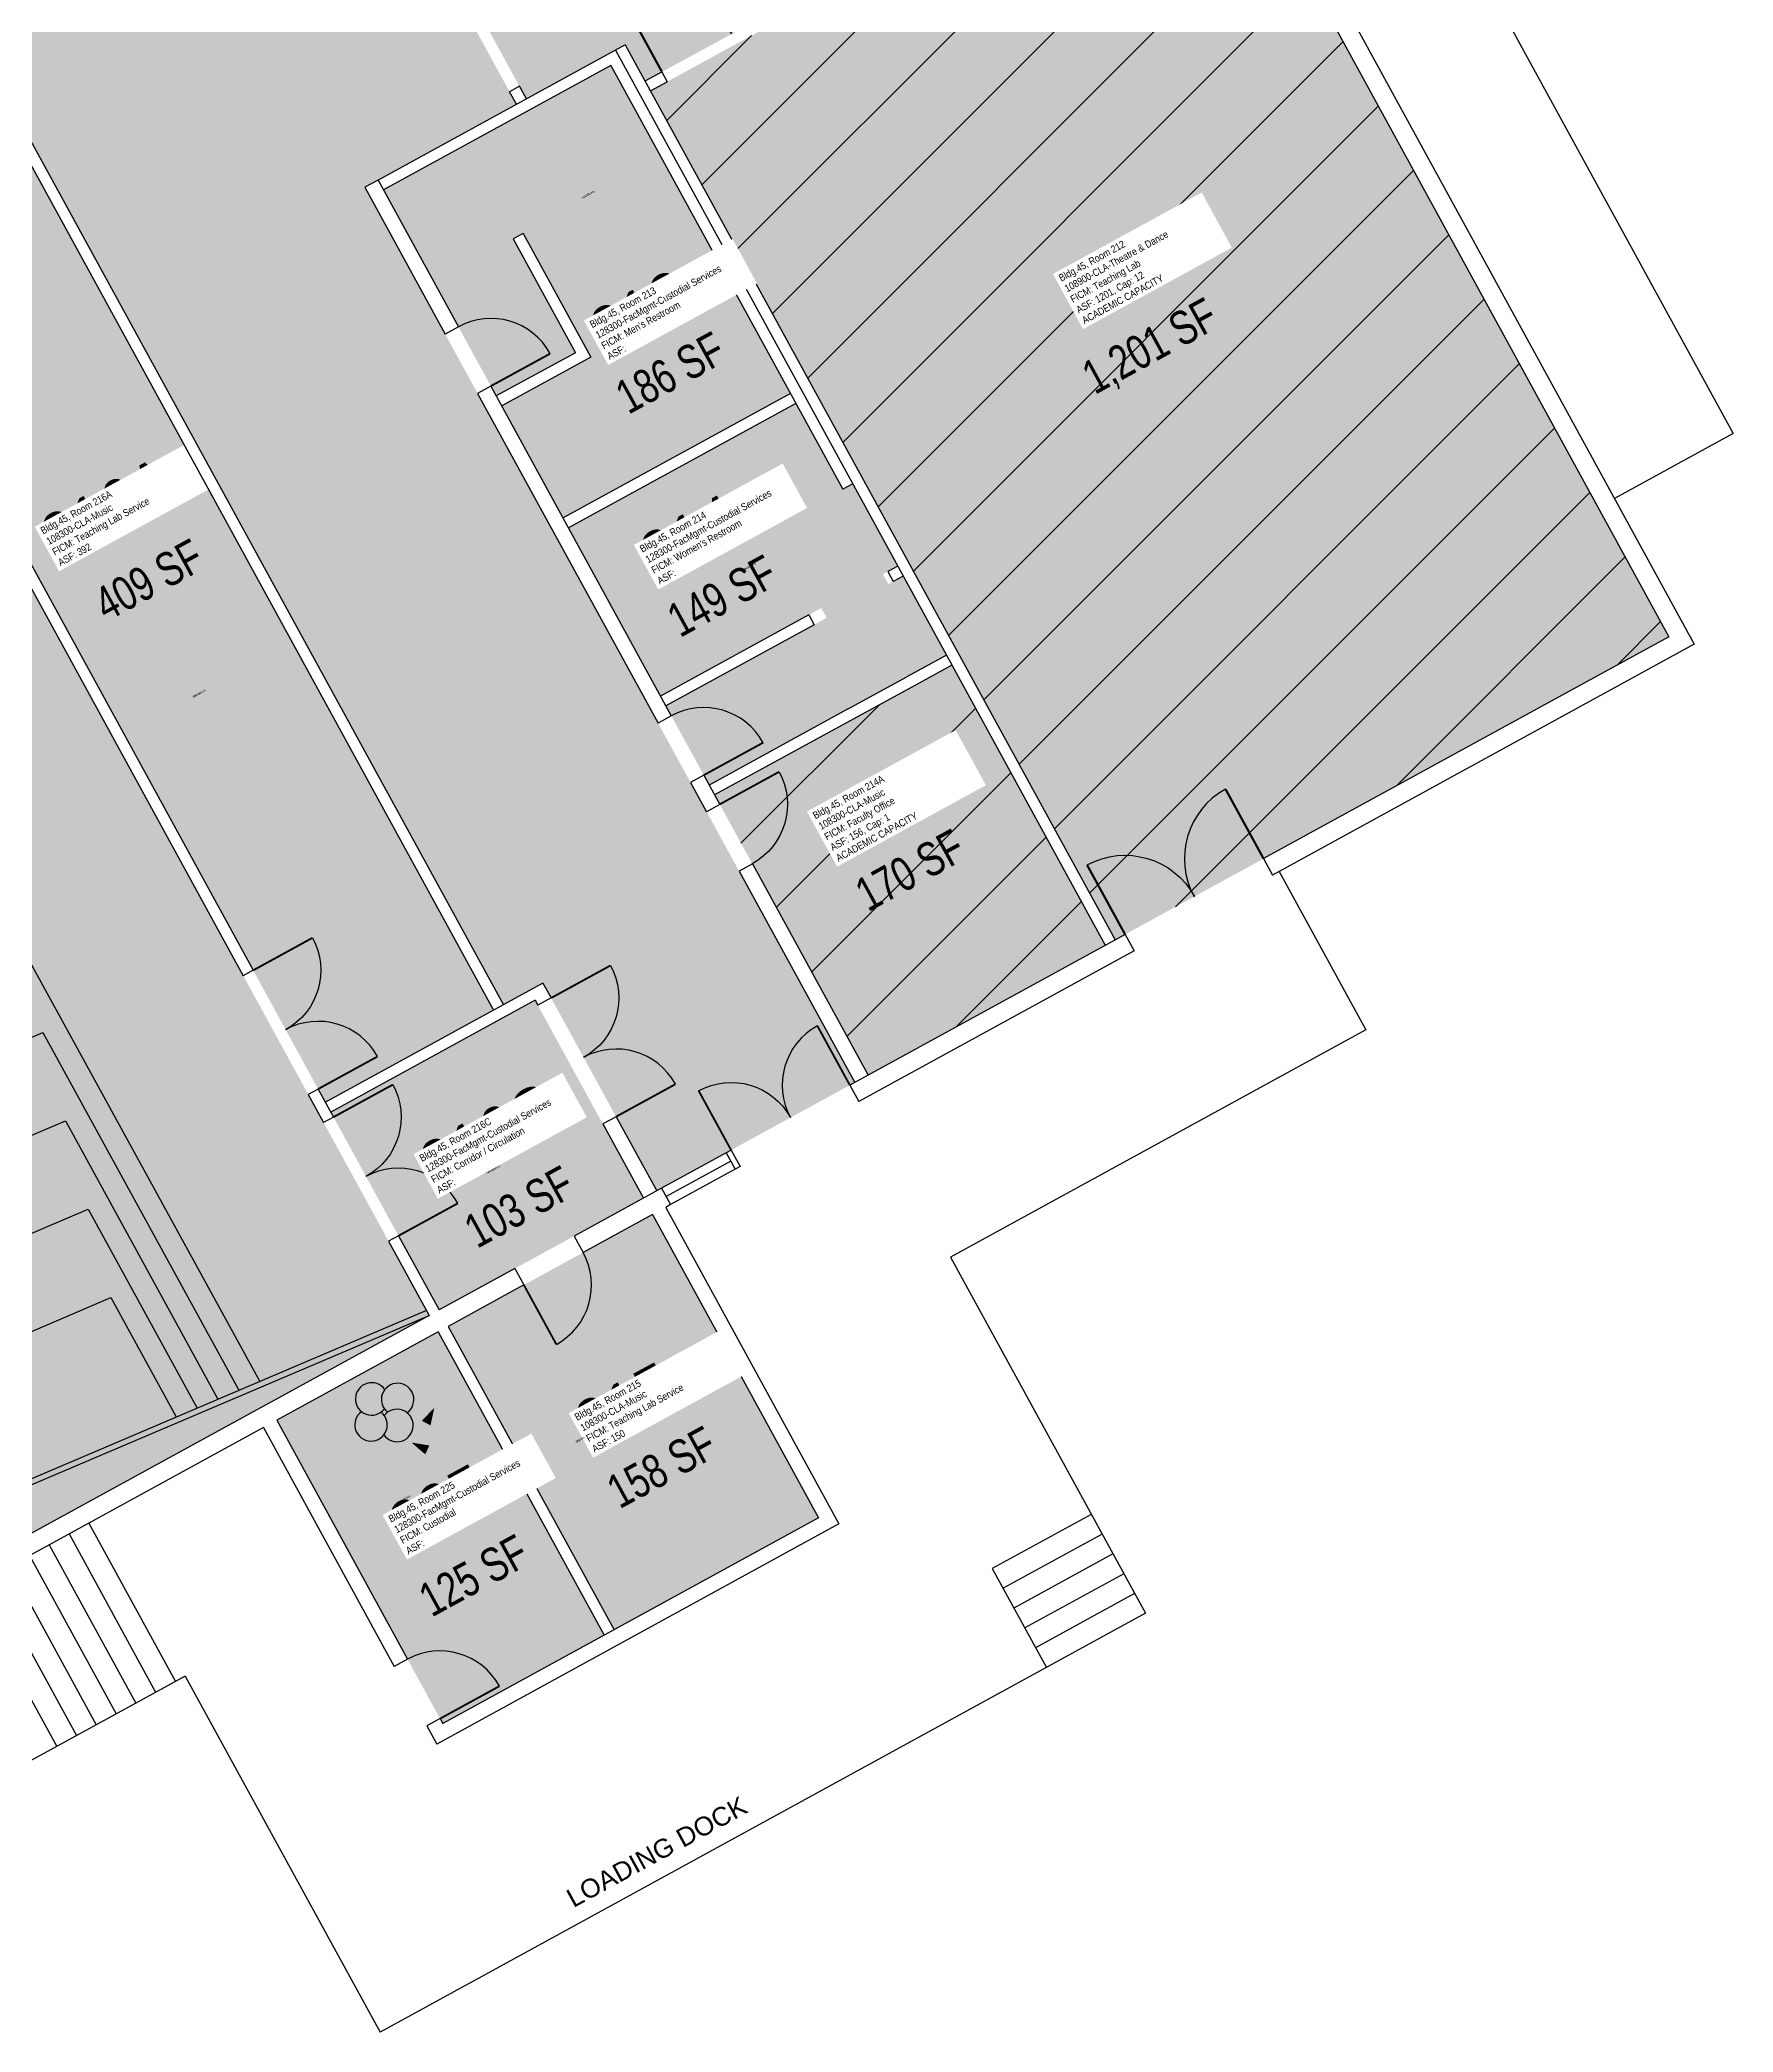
# Model space of a CAD drawing. Header units: inches. Extents: x 69222470 to 69224754, y 27667352 to 27670394.
# Drawn here: x 69223853 to 69224754, y 27667352 to 27668413 of the extents above; entities that cross this region are included whole.
import ezdxf
from ezdxf.enums import TextEntityAlignment as Align

# ---------------------------------------------------------------- set-up
doc = ezdxf.new("R2010")
doc.units = ezdxf.units.IN
doc.header["$LTSCALE"] = 10
doc.header["$MEASUREMENT"] = 0
doc.layers.get('0').update_dxf_attribs({"linetype": 'CONTINUOUS'})
for name, color, linetype in [('A-DOOR', 2, 'CONTINUOUS'), ('A-FLOR', 3, 'CONTINUOUS'), ('A-GLAZ', 1, 'CONTINUOUS'), ('A-IDEN-ICON', 4, 'CONTINUOUS'), ('A-IDEN-RNUM', 7, 'CONTINUOUS'), ('A-IDEN-SNUM', 4, 'CONTINUOUS'), ('A-IDEN-TEXT', 4, 'CONTINUOUS'), ('A-IDEN-VNUM', 4, 'CONTINUOUS'), ('A-SITE', 3, 'CONTINUOUS'), ('A-WALL', 5, 'CONTINUOUS'), ('AREA-TEXT', 3, 'CONTINUOUS'), ('Rooms-Capacity', 4, 'CONTINUOUS'), ('Rooms-Category-Color', 7, 'CONTINUOUS'), ('Rooms-College-Color', 7, 'CONTINUOUS'), ('Rooms-Department-Color', 7, 'CONTINUOUS'), ('Rooms-Division-Color', 7, 'CONTINUOUS'), ('Rooms-Information', 7, 'CONTINUOUS')]:
    doc.layers.add(name, color=color, linetype=linetype)
doc.styles.add('CP_AREA', font='arial.ttf', dxfattribs={"height": 15})
doc.styles.add('CP_ROOMSNUMBER', font='arial.ttf', dxfattribs={"height": 1})
doc.styles.add('CP_ROOMVNUMBER', font='arial.ttf', dxfattribs={"width": 0.85, "height": 0.075})
pattern_1 = [(45, (0, 0), (-26.51650429449553, 26.51650429449553), [])]

# ---------------------------------------------------------------- blocks, each defined once
blk = doc.blocks.new('DOOR')
at = {"layer": 'A-DOOR', "const_width": 0.08333000000000003}
blk.add_lwpolyline([(-2.793967723846436e-09, 4.656612873077393e-10), (0, 2.999999999767169)], dxfattribs=at)
at = {"layer": 'A-DOOR'}
blk.add_arc((9.313225746154785e-09, -2.118758857250214e-08), 3.000000022449839, 90.00000025585418, 179.9999995307511, dxfattribs=at)
blk = doc.blocks.new('CPGRNDS')
at = {"color": 0, "linetype": 'ByBlock', "const_width": 0.015}
blk.add_lwpolyline([(0.0221410161513873, -0.0006698729810779014, -0.4594365321252196), (-0.003238269584080911, -0.08248570919008102, 2.614734775609274)], format="xyb", dxfattribs=at)
at = {"color": 0, "linetype": 'ByBlock'}
for points in [[(0.0335076350177701, -0.03066694725327324, 0.015, 0, 0), (0.05595500559449107, -0.01579699250581967, 0, 0, 0)], [(0.01512645668605472, -0.06773055945527062, 0.015, 0, 0), (-0.0007462714248163138, -0.04598069733344801, 0, 0, 0)]]:
    blk.add_lwpolyline(points, format="xyseb", dxfattribs=at)
for centre, start, end in [((-0.02232050807567987, 0.0423205080756901), 6.869897645843928, 293.130102354156), ((-0.04232050807568299, 0.007679491924314163), 96.86989764584382, 23.13010235415615), ((0.01232050807569607, 0.02232050807568697), 276.8698976458438, 203.1301023541562), ((-0.007679491924307058, -0.01232050807568896), 186.8698976458439, 113.1301023541561)]:
    blk.add_arc(centre, 0.02499999999999999, start, end, dxfattribs=at)
blk = doc.blocks.new('CPMEN')
at = {"color": 0, "linetype": 'ByBlock', "const_width": 0.015}
for points in [[(0.05500000000000682, 0.00999999999999801), (0.05500000000000682, 0.04999999999999716), (0.01499999999998636, 0.04999999999999716)], [(0.01505203820042311, 0.01005203820042766), (0.05500000000000682, 0.04999999999999716)]]:
    blk.add_lwpolyline(points, dxfattribs=at)
blk.add_lwpolyline([(-0.05750000000000455, -0.02000000000000313, 1), (0.02750000000000341, -0.02000000000000313, 1)], format="xyb", close=True, dxfattribs=at)
blk = doc.blocks.new('CPWOMEN')
at = {"color": 0, "linetype": 'ByBlock', "const_width": 0.015}
blk.add_lwpolyline([(-0.03750000000002274, 0, 1), (0.04750000000001364, 0, 1)], format="xyb", close=True, dxfattribs=at)
for points in [[(0.004999999999995453, -0.03999999999999915), (0.004999999999995453, -0.1000000000000014)], [(-0.02499999999997726, -0.07000000000000028), (0.03500000000002501, -0.07000000000000028)]]:
    blk.add_lwpolyline(points, dxfattribs=at)

msp = doc.modelspace()

# ---------------------------------------------------------------- hatches: boundary and pattern name
at = {"layer": 'Rooms-Capacity'}
h = msp.add_hatch(dxfattribs=at)
h.set_pattern_fill('ANSI31', color=256, scale=300, style=0)
h.set_pattern_definition(pattern_1)
h.paths.add_polyline_path([(69224425.06631958, 27667933.71038052), (69224702.09738073, 27668085.35288189), (69224719.65284127, 27668094.96246841), (69224585.68922776, 27668339.69650872), (69224472.3704154, 27668546.71519141), (69224268.8674823, 27668435.32084566), (69224177.78395684, 27668385.46313808)])
h = msp.add_hatch(dxfattribs=at)
h.set_pattern_fill('ANSI31', color=256, scale=300, style=0)
h.set_pattern_definition(pattern_1)
h.paths.add_polyline_path([(69224211.89726979, 27668010.8276276), (69224293.52403626, 27667861.70617712), (69224419.80322194, 27667930.82944259), (69224338.17645547, 27668079.95089308)])
at = {"layer": 'Rooms-Category-Color', "true_color": 0xadadad}
for points in [[(69223927.90706915, 27669989.48023666), (69223922.64397153, 27669986.59929875), (69223908.239478, 27670012.91442867), (69223862.14447097, 27670097.12399106), (69223814.77659227, 27670071.19554976), (69223777.9349089, 27670051.02898427), (69223824.02991569, 27669966.81942222), (69223815.25843719, 27669962.01805109), (69223709.99648456, 27669904.39929263), (69223617.89964736, 27669853.98691394), (69223291.58759417, 27669675.36876271), (69223186.17827177, 27669617.66933635), (69222773.02826548, 27669391.51743788), (69222797.05528787, 27669347.62320372), (69222819.12327239, 27669307.30787587), (69223232.27327865, 27669533.45977429), (69223237.07464981, 27669524.6882958), (69223355.19661132, 27669308.90322149), (69223239.34560975, 27669245.62907822), (69223262.3931132, 27669203.52429721), (69223378.2441147, 27669266.79844043), (69223526.55146581, 27668995.85192998), (69223497.56937665, 27668979.98758437), (69223583.51737739, 27668822.97180336), (69223612.49946666, 27668838.83614901), (69223677.83913887, 27668719.46909479), (69223562.05099097, 27668656.08846048), (69223588.96226475, 27668606.93340783), (69223326.35640606, 27668463.18657317), (69223350.3834284, 27668419.29233896), (69223317.37883183, 27668401.22613525), (69223339.44681631, 27668360.91080739), (69223708.73732486, 27668563.05469774), (69223735.58770102, 27668514.00256447), (69223777.69248205, 27668537.05006785), (69223843.03215432, 27668417.68301363), (69223821.97976379, 27668406.15926195), (69224099.5100792, 27667899.1475939), (69224120.56246972, 27667910.67134558), (69224181.06216612, 27667800.14629561), (69224286.47148545, 27667857.8457203), (69224025.7466037, 27668334.15605611), (69224106.44357452, 27668378.32832495), (69224058.90809834, 27668465.16943666), (69223978.21112755, 27668420.99716785), (69223337.68260089, 27669591.15920057), (69223954.3344846, 27669928.70486694), (69223940.88991174, 27669953.26634709), (69223946.15300936, 27669956.14728501), (69223959.59758222, 27669931.58580486), (69224091.17186517, 27670003.60752437), (69224045.07685854, 27670087.81708602), (69223913.5025756, 27670015.79536659)], [(69224064.17119598, 27668468.05037456), (69224111.7066721, 27668381.20926289), (69224164.34143776, 27668410.02071633), (69224174.90301886, 27668390.7262357), (69224266.16058616, 27668440.26599166), (69224255.42502594, 27668459.87845924), (69224458.92795905, 27668571.27280495), (69224411.39248335, 27668658.11391591)], [(69224095.69751972, 27668223.10940757), (69224137.80230075, 27668246.15691093), (69224104.67151468, 27668306.68253372), (69224109.93461232, 27668309.56347165), (69224145.94633633, 27668243.77475122), (69224098.57845762, 27668217.84630993), (69224131.23100802, 27668158.19436135), (69224252.24709606, 27668224.43668889), (69224156.69618046, 27668398.99574286), (69224035.68009241, 27668332.75341531)], [(69224301.48291028, 27668128.26619938), (69224309.36707625, 27668132.58186942), (69224285.35733965, 27668176.44452511), (69224280.094242, 27668173.56358718), (69224255.12803398, 27668219.17359128), (69224134.11194594, 27668152.93126372), (69224183.08789061, 27668063.45860396), (69224268.64459662, 27668110.29101637), (69224271.52553454, 27668105.02791873), (69224185.96882848, 27668058.1955063), (69224209.01633185, 27668016.09072523), (69224335.29551755, 27668085.21399073), (69224312.24801418, 27668127.31877179), (69224304.36384821, 27668123.00310174)], [(69224174.00961524, 27667796.28583876), (69224116.3908568, 27667901.54779114), (69224007.6552597, 27667842.02761363), (69224065.27401815, 27667736.76566128)], [(69224064.81229173, 27667725.11324487), (69223978.88695976, 27667678.07905232), (69224067.23380199, 27667516.68090039), (69224153.15913421, 27667563.71509306)]]:
    msp.add_hatch(color=253, dxfattribs=at).paths.add_polyline_path(points)
at = {"layer": 'Rooms-Category-Color', "true_color": 0xe3f498}
for points in [[(69224425.06631958, 27667933.71038052), (69224702.09738073, 27668085.35288189), (69224719.65284127, 27668094.96246841), (69224585.68922776, 27668339.69650872), (69224472.3704154, 27668546.71519141), (69224268.8674823, 27668435.32084566), (69224177.78395684, 27668385.46313808)], [(69223633.65131715, 27668512.78807802), (69223214.3613812, 27668283.27527748), (69223217.22503349, 27668278.04375842), (69223210.20721906, 27668274.20231577), (69223390.26583967, 27667945.25871401), (69223397.28365406, 27667949.10015664), (69223405.92646785, 27667933.31086376), (69223398.90865341, 27667929.46942111), (69223556.39800628, 27667641.75692614), (69223563.41582067, 27667645.59836878), (69223594.62594314, 27667588.58154796), (69223587.60812889, 27667584.74010541), (69223633.70317021, 27667500.53048014), (69224060.01092055, 27667733.88472337)], [(69223816.71666613, 27668403.27832402), (69223727.24400635, 27668354.3023793), (69224004.77432176, 27667847.29071126), (69224094.24698155, 27667896.26665596)], [(69224178.8109864, 27667787.51436029), (69224070.0753893, 27667727.99418276), (69224158.42223182, 27667566.59603099), (69224267.15782887, 27667626.11620847)]]:
    msp.add_hatch(color=61, dxfattribs=at).paths.add_polyline_path(points)
at = {"layer": 'Rooms-Category-Color', "true_color": 0xfa9ba3}
msp.add_hatch(color=241, dxfattribs=at).paths.add_polyline_path([(69224211.89726979, 27668010.8276276), (69224293.52403626, 27667861.70617712), (69224419.80322194, 27667930.82944259), (69224338.17645547, 27668079.95089308)])
at = {"layer": 'Rooms-College-Color', "true_color": 0xadadad}
for points in [[(69223927.90706915, 27669989.48023666), (69223922.64397153, 27669986.59929875), (69223908.239478, 27670012.91442867), (69223862.14447097, 27670097.12399106), (69223814.77659227, 27670071.19554976), (69223777.9349089, 27670051.02898427), (69223824.02991569, 27669966.81942222), (69223815.25843719, 27669962.01805109), (69223709.99648456, 27669904.39929263), (69223617.89964736, 27669853.98691394), (69223291.58759417, 27669675.36876271), (69223186.17827177, 27669617.66933635), (69222773.02826548, 27669391.51743788), (69222797.05528787, 27669347.62320372), (69222819.12327239, 27669307.30787587), (69223232.27327865, 27669533.45977429), (69223237.07464981, 27669524.6882958), (69223355.19661132, 27669308.90322149), (69223239.34560975, 27669245.62907822), (69223262.3931132, 27669203.52429721), (69223378.2441147, 27669266.79844043), (69223526.55146581, 27668995.85192998), (69223497.56937665, 27668979.98758437), (69223583.51737739, 27668822.97180336), (69223612.49946666, 27668838.83614901), (69223677.83913887, 27668719.46909479), (69223562.05099097, 27668656.08846048), (69223588.96226475, 27668606.93340783), (69223326.35640606, 27668463.18657317), (69223350.3834284, 27668419.29233896), (69223317.37883183, 27668401.22613525), (69223339.44681631, 27668360.91080739), (69223708.73732486, 27668563.05469774), (69223735.58770102, 27668514.00256447), (69223777.69248205, 27668537.05006785), (69223843.03215432, 27668417.68301363), (69223821.97976379, 27668406.15926195), (69224099.5100792, 27667899.1475939), (69224120.56246972, 27667910.67134558), (69224181.06216612, 27667800.14629561), (69224286.47148545, 27667857.8457203), (69224025.7466037, 27668334.15605611), (69224106.44357452, 27668378.32832495), (69224058.90809834, 27668465.16943666), (69223978.21112755, 27668420.99716785), (69223337.68260089, 27669591.15920057), (69223954.3344846, 27669928.70486694), (69223940.88991174, 27669953.26634709), (69223946.15300936, 27669956.14728501), (69223959.59758222, 27669931.58580486), (69224091.17186517, 27670003.60752437), (69224045.07685854, 27670087.81708602), (69223913.5025756, 27670015.79536659)], [(69224064.17119598, 27668468.05037456), (69224111.7066721, 27668381.20926289), (69224164.34143776, 27668410.02071633), (69224174.90301886, 27668390.7262357), (69224266.16058616, 27668440.26599166), (69224255.42502594, 27668459.87845924), (69224458.92795905, 27668571.27280495), (69224411.39248335, 27668658.11391591)], [(69224095.69751972, 27668223.10940757), (69224137.80230075, 27668246.15691093), (69224104.67151468, 27668306.68253372), (69224109.93461232, 27668309.56347165), (69224145.94633633, 27668243.77475122), (69224098.57845762, 27668217.84630993), (69224131.23100802, 27668158.19436135), (69224252.24709606, 27668224.43668889), (69224156.69618046, 27668398.99574286), (69224035.68009241, 27668332.75341531)], [(69224301.48291028, 27668128.26619938), (69224309.36707625, 27668132.58186942), (69224285.35733965, 27668176.44452511), (69224280.094242, 27668173.56358718), (69224255.12803398, 27668219.17359128), (69224134.11194594, 27668152.93126372), (69224183.08789061, 27668063.45860396), (69224268.64459662, 27668110.29101637), (69224271.52553454, 27668105.02791873), (69224185.96882848, 27668058.1955063), (69224209.01633185, 27668016.09072523), (69224335.29551755, 27668085.21399073), (69224312.24801418, 27668127.31877179), (69224304.36384821, 27668123.00310174)], [(69224174.00961524, 27667796.28583876), (69224116.3908568, 27667901.54779114), (69224007.6552597, 27667842.02761363), (69224065.27401815, 27667736.76566128)], [(69224064.81229173, 27667725.11324487), (69223978.88695976, 27667678.07905232), (69224067.23380199, 27667516.68090039), (69224153.15913421, 27667563.71509306)]]:
    msp.add_hatch(color=253, dxfattribs=at).paths.add_polyline_path(points)
at = {"layer": 'Rooms-College-Color', "true_color": 0xb2d6e9}
for points in [[(69224425.06631958, 27667933.71038052), (69224702.09738073, 27668085.35288189), (69224719.65284127, 27668094.96246841), (69224585.68922776, 27668339.69650872), (69224472.3704154, 27668546.71519141), (69224268.8674823, 27668435.32084566), (69224177.78395684, 27668385.46313808)], [(69223633.65131715, 27668512.78807802), (69223214.3613812, 27668283.27527748), (69223217.22503349, 27668278.04375842), (69223210.20721906, 27668274.20231577), (69223390.26583967, 27667945.25871401), (69223397.28365406, 27667949.10015664), (69223405.92646785, 27667933.31086376), (69223398.90865341, 27667929.46942111), (69223556.39800628, 27667641.75692614), (69223563.41582067, 27667645.59836878), (69223594.62594314, 27667588.58154796), (69223587.60812889, 27667584.74010541), (69223633.70317021, 27667500.53048014), (69224060.01092055, 27667733.88472337)], [(69223816.71666613, 27668403.27832402), (69223727.24400635, 27668354.3023793), (69224004.77432176, 27667847.29071126), (69224094.24698155, 27667896.26665596)], [(69224211.89726979, 27668010.8276276), (69224293.52403626, 27667861.70617712), (69224419.80322194, 27667930.82944259), (69224338.17645547, 27668079.95089308)], [(69224178.8109864, 27667787.51436029), (69224070.0753893, 27667727.99418276), (69224158.42223182, 27667566.59603099), (69224267.15782887, 27667626.11620847)]]:
    msp.add_hatch(color=254, dxfattribs=at).paths.add_polyline_path(points)
at = {"layer": 'Rooms-Department-Color', "true_color": 0xacacac}
for points in [[(69223927.90706915, 27669989.48023666), (69223922.64397153, 27669986.59929875), (69223908.239478, 27670012.91442867), (69223862.14447097, 27670097.12399106), (69223814.77659227, 27670071.19554976), (69223777.9349089, 27670051.02898427), (69223824.02991569, 27669966.81942222), (69223815.25843719, 27669962.01805109), (69223709.99648456, 27669904.39929263), (69223617.89964736, 27669853.98691394), (69223291.58759417, 27669675.36876271), (69223186.17827177, 27669617.66933635), (69222773.02826548, 27669391.51743788), (69222797.05528787, 27669347.62320372), (69222819.12327239, 27669307.30787587), (69223232.27327865, 27669533.45977429), (69223237.07464981, 27669524.6882958), (69223355.19661132, 27669308.90322149), (69223239.34560975, 27669245.62907822), (69223262.3931132, 27669203.52429721), (69223378.2441147, 27669266.79844043), (69223526.55146581, 27668995.85192998), (69223497.56937665, 27668979.98758437), (69223583.51737739, 27668822.97180336), (69223612.49946666, 27668838.83614901), (69223677.83913887, 27668719.46909479), (69223562.05099097, 27668656.08846048), (69223588.96226475, 27668606.93340783), (69223326.35640606, 27668463.18657317), (69223350.3834284, 27668419.29233896), (69223317.37883183, 27668401.22613525), (69223339.44681631, 27668360.91080739), (69223708.73732486, 27668563.05469774), (69223735.58770102, 27668514.00256447), (69223777.69248205, 27668537.05006785), (69223843.03215432, 27668417.68301363), (69223821.97976379, 27668406.15926195), (69224099.5100792, 27667899.1475939), (69224120.56246972, 27667910.67134558), (69224181.06216612, 27667800.14629561), (69224286.47148545, 27667857.8457203), (69224025.7466037, 27668334.15605611), (69224106.44357452, 27668378.32832495), (69224058.90809834, 27668465.16943666), (69223978.21112755, 27668420.99716785), (69223337.68260089, 27669591.15920057), (69223954.3344846, 27669928.70486694), (69223940.88991174, 27669953.26634709), (69223946.15300936, 27669956.14728501), (69223959.59758222, 27669931.58580486), (69224091.17186517, 27670003.60752437), (69224045.07685854, 27670087.81708602), (69223913.5025756, 27670015.79536659)], [(69224064.17119598, 27668468.05037456), (69224111.7066721, 27668381.20926289), (69224164.34143776, 27668410.02071633), (69224174.90301886, 27668390.7262357), (69224266.16058616, 27668440.26599166), (69224255.42502594, 27668459.87845924), (69224458.92795905, 27668571.27280495), (69224411.39248335, 27668658.11391591)], [(69224095.69751972, 27668223.10940757), (69224137.80230075, 27668246.15691093), (69224104.67151468, 27668306.68253372), (69224109.93461232, 27668309.56347165), (69224145.94633633, 27668243.77475122), (69224098.57845762, 27668217.84630993), (69224131.23100802, 27668158.19436135), (69224252.24709606, 27668224.43668889), (69224156.69618046, 27668398.99574286), (69224035.68009241, 27668332.75341531)], [(69224301.48291028, 27668128.26619938), (69224309.36707625, 27668132.58186942), (69224285.35733965, 27668176.44452511), (69224280.094242, 27668173.56358718), (69224255.12803398, 27668219.17359128), (69224134.11194594, 27668152.93126372), (69224183.08789061, 27668063.45860396), (69224268.64459662, 27668110.29101637), (69224271.52553454, 27668105.02791873), (69224185.96882848, 27668058.1955063), (69224209.01633185, 27668016.09072523), (69224335.29551755, 27668085.21399073), (69224312.24801418, 27668127.31877179), (69224304.36384821, 27668123.00310174)], [(69224174.00961524, 27667796.28583876), (69224116.3908568, 27667901.54779114), (69224007.6552597, 27667842.02761363), (69224065.27401815, 27667736.76566128)], [(69224064.81229173, 27667725.11324487), (69223978.88695976, 27667678.07905232), (69224067.23380199, 27667516.68090039), (69224153.15913421, 27667563.71509306)]]:
    msp.add_hatch(color=253, dxfattribs=at).paths.add_polyline_path(points)
at = {"layer": 'Rooms-Department-Color', "true_color": 0xb2d6e9}
for points in [[(69224425.06631958, 27667933.71038052), (69224702.09738073, 27668085.35288189), (69224719.65284127, 27668094.96246841), (69224585.68922776, 27668339.69650872), (69224472.3704154, 27668546.71519141), (69224268.8674823, 27668435.32084566), (69224177.78395684, 27668385.46313808)], [(69223633.65131715, 27668512.78807802), (69223214.3613812, 27668283.27527748), (69223217.22503349, 27668278.04375842), (69223210.20721906, 27668274.20231577), (69223390.26583967, 27667945.25871401), (69223397.28365406, 27667949.10015664), (69223405.92646785, 27667933.31086376), (69223398.90865341, 27667929.46942111), (69223556.39800628, 27667641.75692614), (69223563.41582067, 27667645.59836878), (69223594.62594314, 27667588.58154796), (69223587.60812889, 27667584.74010541), (69223633.70317021, 27667500.53048014), (69224060.01092055, 27667733.88472337)], [(69223816.71666613, 27668403.27832402), (69223727.24400635, 27668354.3023793), (69224004.77432176, 27667847.29071126), (69224094.24698155, 27667896.26665596)], [(69224211.89726979, 27668010.8276276), (69224293.52403626, 27667861.70617712), (69224419.80322194, 27667930.82944259), (69224338.17645547, 27668079.95089308)], [(69224178.8109864, 27667787.51436029), (69224070.0753893, 27667727.99418276), (69224158.42223182, 27667566.59603099), (69224267.15782887, 27667626.11620847)]]:
    msp.add_hatch(color=254, dxfattribs=at).paths.add_polyline_path(points)
at = {"layer": 'Rooms-Division-Color', "true_color": 0xadadad}
for points in [[(69223927.90706915, 27669989.48023666), (69223922.64397153, 27669986.59929875), (69223908.239478, 27670012.91442867), (69223862.14447097, 27670097.12399106), (69223814.77659227, 27670071.19554976), (69223777.9349089, 27670051.02898427), (69223824.02991569, 27669966.81942222), (69223815.25843719, 27669962.01805109), (69223709.99648456, 27669904.39929263), (69223617.89964736, 27669853.98691394), (69223291.58759417, 27669675.36876271), (69223186.17827177, 27669617.66933635), (69222773.02826548, 27669391.51743788), (69222797.05528787, 27669347.62320372), (69222819.12327239, 27669307.30787587), (69223232.27327865, 27669533.45977429), (69223237.07464981, 27669524.6882958), (69223355.19661132, 27669308.90322149), (69223239.34560975, 27669245.62907822), (69223262.3931132, 27669203.52429721), (69223378.2441147, 27669266.79844043), (69223526.55146581, 27668995.85192998), (69223497.56937665, 27668979.98758437), (69223583.51737739, 27668822.97180336), (69223612.49946666, 27668838.83614901), (69223677.83913887, 27668719.46909479), (69223562.05099097, 27668656.08846048), (69223588.96226475, 27668606.93340783), (69223326.35640606, 27668463.18657317), (69223350.3834284, 27668419.29233896), (69223317.37883183, 27668401.22613525), (69223339.44681631, 27668360.91080739), (69223708.73732486, 27668563.05469774), (69223735.58770102, 27668514.00256447), (69223777.69248205, 27668537.05006785), (69223843.03215432, 27668417.68301363), (69223821.97976379, 27668406.15926195), (69224099.5100792, 27667899.1475939), (69224120.56246972, 27667910.67134558), (69224181.06216612, 27667800.14629561), (69224286.47148545, 27667857.8457203), (69224025.7466037, 27668334.15605611), (69224106.44357452, 27668378.32832495), (69224058.90809834, 27668465.16943666), (69223978.21112755, 27668420.99716785), (69223337.68260089, 27669591.15920057), (69223954.3344846, 27669928.70486694), (69223940.88991174, 27669953.26634709), (69223946.15300936, 27669956.14728501), (69223959.59758222, 27669931.58580486), (69224091.17186517, 27670003.60752437), (69224045.07685854, 27670087.81708602), (69223913.5025756, 27670015.79536659)], [(69224064.17119598, 27668468.05037456), (69224111.7066721, 27668381.20926289), (69224164.34143776, 27668410.02071633), (69224174.90301886, 27668390.7262357), (69224266.16058616, 27668440.26599166), (69224255.42502594, 27668459.87845924), (69224458.92795905, 27668571.27280495), (69224411.39248335, 27668658.11391591)], [(69224095.69751972, 27668223.10940757), (69224137.80230075, 27668246.15691093), (69224104.67151468, 27668306.68253372), (69224109.93461232, 27668309.56347165), (69224145.94633633, 27668243.77475122), (69224098.57845762, 27668217.84630993), (69224131.23100802, 27668158.19436135), (69224252.24709606, 27668224.43668889), (69224156.69618046, 27668398.99574286), (69224035.68009241, 27668332.75341531)], [(69224301.48291028, 27668128.26619938), (69224309.36707625, 27668132.58186942), (69224285.35733965, 27668176.44452511), (69224280.094242, 27668173.56358718), (69224255.12803398, 27668219.17359128), (69224134.11194594, 27668152.93126372), (69224183.08789061, 27668063.45860396), (69224268.64459662, 27668110.29101637), (69224271.52553454, 27668105.02791873), (69224185.96882848, 27668058.1955063), (69224209.01633185, 27668016.09072523), (69224335.29551755, 27668085.21399073), (69224312.24801418, 27668127.31877179), (69224304.36384821, 27668123.00310174)], [(69224174.00961524, 27667796.28583876), (69224116.3908568, 27667901.54779114), (69224007.6552597, 27667842.02761363), (69224065.27401815, 27667736.76566128)], [(69224064.81229173, 27667725.11324487), (69223978.88695976, 27667678.07905232), (69224067.23380199, 27667516.68090039), (69224153.15913421, 27667563.71509306)]]:
    msp.add_hatch(color=253, dxfattribs=at).paths.add_polyline_path(points)
at = {"layer": 'Rooms-Division-Color', "true_color": 0xb2d6e9}
for points in [[(69224425.06631958, 27667933.71038052), (69224702.09738073, 27668085.35288189), (69224719.65284127, 27668094.96246841), (69224585.68922776, 27668339.69650872), (69224472.3704154, 27668546.71519141), (69224268.8674823, 27668435.32084566), (69224177.78395684, 27668385.46313808)], [(69223633.65131715, 27668512.78807802), (69223214.3613812, 27668283.27527748), (69223217.22503349, 27668278.04375842), (69223210.20721906, 27668274.20231577), (69223390.26583967, 27667945.25871401), (69223397.28365406, 27667949.10015664), (69223405.92646785, 27667933.31086376), (69223398.90865341, 27667929.46942111), (69223556.39800628, 27667641.75692614), (69223563.41582067, 27667645.59836878), (69223594.62594314, 27667588.58154796), (69223587.60812889, 27667584.74010541), (69223633.70317021, 27667500.53048014), (69224060.01092055, 27667733.88472337)], [(69223816.71666613, 27668403.27832402), (69223727.24400635, 27668354.3023793), (69224004.77432176, 27667847.29071126), (69224094.24698155, 27667896.26665596)], [(69224211.89726979, 27668010.8276276), (69224293.52403626, 27667861.70617712), (69224419.80322194, 27667930.82944259), (69224338.17645547, 27668079.95089308)], [(69224178.8109864, 27667787.51436029), (69224070.0753893, 27667727.99418276), (69224158.42223182, 27667566.59603099), (69224267.15782887, 27667626.11620847)]]:
    msp.add_hatch(color=254, dxfattribs=at).paths.add_polyline_path(points)

# ---------------------------------------------------------------- linework, layer by layer
at = {"layer": 'A-FLOR'}
for p, q in [((69223842.42322278, 27667931.45416427), (69223969.80125378, 27667698.75112469)), ((69223715.7999992, 27667825.39564443), (69223854.48759115, 27667884.42227679)), ((69223854.48759115, 27667884.42227679), (69223958.70598015, 27667694.02888076)), ((69223694.57854666, 27667764.19702517), (69223866.55195948, 27667837.3903893)), ((69223866.55195948, 27667837.3903893), (69223947.61070651, 27667689.30663685)), ((69223673.35709411, 27667702.99840593), (69223878.61632785, 27667790.35850182)), ((69223878.61632785, 27667790.35850182), (69223936.51543288, 27667684.58439293)), ((69223652.1356416, 27667641.79978667), (69223890.68069622, 27667743.32661433)), ((69223890.68069622, 27667743.32661433), (69223925.42015924, 27667679.86214899)), ((69223610.65566683, 27667542.63526119), (69224060.01092052, 27667733.88472334)), ((69223611.09438574, 27667546.08239538), (69224058.83607581, 27667736.64511097))]:
    msp.add_line(p, q, dxfattribs=at)
at = {"layer": 'A-GLAZ'}
for p, q in [((69224218.05121621, 27667820.39352731), (69224183.69371493, 27667801.58676457)), ((69224220.45190181, 27667816.00778805), (69224186.09440051, 27667797.20102524)), ((69224222.85258734, 27667811.62204878), (69224188.49508607, 27667792.81528606))]:
    msp.add_line(p, q, dxfattribs=at)
at = {"layer": 'A-SITE'}
for p, q in [((69224512.32295722, 27667970.07363435), (69224558.41796385, 27667885.86407243)), ((69224558.41796385, 27667885.86407243), (69224337.36786328, 27667764.86467964)), ((69224337.36786328, 27667764.86467964), (69224441.09891415, 27667575.36158616)), ((69223878.88810468, 27667623.34123172), (69223924.98311147, 27667539.13166966)), ((69224412.2895348, 27667627.99256262), (69224359.65855852, 27667599.18318341)), ((69223868.36190942, 27667617.57935587), (69223914.45691621, 27667533.3697938)), ((69224418.05141066, 27667617.46636736), (69224365.42043437, 27667588.65698813)), ((69223847.3095189, 27667606.05560418), (69223893.40452567, 27667521.84604211)), ((69223857.83571416, 27667611.81748002), (69223903.93072094, 27667527.60791796)), ((69224423.81328651, 27667606.9401721), (69224371.18231021, 27667578.13079287)), ((69223826.25712836, 27667594.53185249), (69223872.35213515, 27667510.32229042)), ((69223836.78332363, 27667600.29372833), (69223882.87833041, 27667516.08416627)), ((69224359.65855852, 27667599.18318341), (69224388.46793783, 27667546.55220694)), ((69224429.57516238, 27667596.41397684), (69224376.94418606, 27667567.6045976)), ((69223815.7309331, 27667588.76997664), (69223861.82593988, 27667504.56041458)), ((69224435.33703822, 27667585.88778157), (69224382.7060619, 27667557.07840233)), ((69224441.09891407, 27667575.36158631), (69224033.94568124, 27667352.49222855)), ((69223930.21463045, 27667541.99532191), (69223684.59954812, 27667407.54943953)), ((69223930.21463045, 27667541.99532191), (69224033.94568124, 27667352.49222855))]:
    msp.add_line(p, q, dxfattribs=at)
for points in [[(69224100.02336334, 27669472.69713254), (69224562.4351953, 27668627.93105891), (69224530.85660952, 27668610.64543138), (69224753.89569528, 27668203.18212762)], [(69224753.89569528, 27668203.18212762), (69224690.73852316, 27668168.61087225)]]:
    msp.add_lwpolyline(points, dxfattribs=at)
at = {"layer": 'A-WALL'}
for p, q in [((69224460.49709275, 27668589.23192019), (69224733.22569093, 27668090.99236108)), ((69224451.72561422, 27668584.43054903), (69224719.65284127, 27668094.96246841)), ((69224164.34150085, 27668410.02075086), (69224032.79915446, 27668338.01651294)), ((69224164.34143773, 27668410.02071632), (69224425.06631954, 27667933.7103805)), ((69223816.71666607, 27668403.27832399), (69224094.24698152, 27667896.26665594)), ((69223821.97976372, 27668406.15926192), (69224099.51007915, 27667899.14759388)), ((69224156.69618043, 27668398.99574285), (69224035.6800924, 27668332.75341531)), ((69224156.69618043, 27668398.99574285), (69224280.09424198, 27668173.56358716)), ((69224159.07834014, 27668407.13977841), (69224419.80322191, 27667930.82944258)), ((69224108.04353462, 27668387.90133695), (69224102.780437, 27668385.02039902)), ((69224111.7066721, 27668381.20926288), (69224108.04353462, 27668387.90133695)), ((69224174.90301886, 27668390.7262357), (69224183.85251133, 27668395.62504897)), ((69224177.78395684, 27668385.46313808), (69224186.7334493, 27668390.36195136)), ((69224183.85251112, 27668395.62504934), (69224186.73344931, 27668390.36195136)), ((69224106.44357447, 27668378.32832494), (69224102.78043698, 27668385.02039902)), ((69224032.79915446, 27668338.01651294), (69224025.74660361, 27668334.1560561)), ((69224025.74660361, 27668334.15605611), (69224068.4784034, 27668256.09063414)), ((69224032.79915446, 27668338.01651294), (69224075.53095427, 27668259.95109096)), ((69223742.5497708, 27668313.84481459), (69223961.07951216, 27667914.61949568)), ((69223747.81286842, 27668316.72575251), (69223966.34260976, 27667917.50043359)), ((69224109.93461227, 27668309.56347162), (69224104.67151463, 27668306.6825337)), ((69224104.67151465, 27668306.6825337), (69224137.80230072, 27668246.15691092)), ((69224109.9346123, 27668309.56347164), (69224145.94633628, 27668243.77475122)), ((69224075.53095426, 27668259.95109095), (69224068.47840339, 27668256.09063413)), ((69224137.80230072, 27668246.15691092), (69224095.6975197, 27668223.10940755)), ((69224145.94633628, 27668243.77475122), (69224098.57845761, 27668217.84630992)), ((69224092.81658176, 27668228.37250517), (69224085.76403092, 27668224.51204833)), ((69224092.81658176, 27668228.37250517), (69224188.84976637, 27668052.93240867)), ((69224085.76403095, 27668224.51204834), (69224181.79721558, 27668049.07195184)), ((69224252.24709605, 27668224.43668889), (69224131.231008, 27668158.19436134)), ((69224255.12803397, 27668219.17359127), (69224134.11194593, 27668152.93126371)), ((69224285.3573396, 27668176.44452509), (69224280.09424198, 27668173.56358716)), ((69224309.36707625, 27668132.58186942), (69224304.1039786, 27668129.70093149)), ((69224304.1039786, 27668129.70093149), (69224306.98491651, 27668124.43783386)), ((69224312.24801415, 27668127.31877179), (69224306.98491652, 27668124.43783385)), ((69224261.99919756, 27668106.65342811), (69224183.08789058, 27668063.45860394)), ((69224264.88013548, 27668101.39033049), (69224185.96882848, 27668058.1955063)), ((69224261.99919756, 27668106.65342811), (69224264.88013548, 27668101.39033049)), ((69224719.65284127, 27668094.96246841), (69224504.01278447, 27667976.92444959)), ((69224733.22569093, 27668090.99236108), (69224508.81415564, 27667968.15297111)), ((69224335.29551753, 27668085.21399073), (69224314.24312697, 27668073.690239)), ((69224338.17645545, 27668079.95089308), (69224317.12406488, 27668068.42714136)), ((69224282.66454117, 27668056.40461148), (69224314.24312697, 27668073.690239)), ((69224317.12406488, 27668068.42714136), (69224285.54547909, 27668051.14151384)), ((69224188.84976639, 27668052.93240867), (69224181.79721558, 27668049.07195184)), ((69224282.66454117, 27668056.40461148), (69224209.01633185, 27668016.09072524)), ((69224285.54547909, 27668051.14151384), (69224211.89726976, 27668010.8276276)), ((69224206.13539393, 27668021.35382287), (69224199.0828431, 27668017.49336606)), ((69224199.08284308, 27668017.49336606), (69224207.65209135, 27668001.83846769)), ((69224206.13539392, 27668021.35382286), (69224214.70464218, 27668005.69892451)), ((69224214.70464218, 27668005.69892451), (69224207.65209135, 27668001.83846769)), ((69224231.9902697, 27667974.12033872), (69224224.93771888, 27667970.25988189)), ((69224231.9902697, 27667974.12033872), (69224293.52403623, 27667861.70617711)), ((69224504.01278447, 27667976.92444959), (69224508.8141556, 27667968.1529711)), ((69224224.93771888, 27667970.25988189), (69224286.4714854, 27667857.84572029)), ((69224430.3294176, 27667936.59131867), (69224283.83993658, 27667856.40525133)), ((69224430.32941762, 27667936.59131867), (69224435.13078877, 27667927.81984013)), ((69224435.13078876, 27667927.81984017), (69224288.64130773, 27667847.63377282)), ((69223966.34260976, 27667917.50043359), (69223961.07951213, 27667914.61949567)), ((69224120.56246966, 27667910.67134556), (69224004.77432173, 27667847.29071125)), ((69224120.56246966, 27667910.67134556), (69224124.88387644, 27667902.77669933)), ((69224116.39085677, 27667901.54779113), (69224007.6552597, 27667842.02761362)), ((69224116.39085677, 27667901.54779113), (69224117.83132565, 27667898.91624253)), ((69224124.88387644, 27667902.77669933), (69224117.83132562, 27667898.91624252)), ((69224283.83993658, 27667856.40525133), (69224288.64130773, 27667847.63377282)), ((69224000.91386491, 27667854.34326207), (69223995.65076727, 27667851.46232413)), ((69223995.6507673, 27667851.46232414), (69224003.83263096, 27667836.51512697)), ((69224000.91386491, 27667854.34326208), (69224009.0957286, 27667839.39606488)), ((69224009.09572858, 27667839.39606487), (69224003.83263096, 27667836.51512697)), ((69224159.45513156, 27667839.61952779), (69224152.40258077, 27667835.75907099)), ((69224152.40258078, 27667835.75907099), (69224174.00961521, 27667796.28583876)), ((69224159.45513159, 27667839.61952779), (69224181.06216606, 27667800.14629558)), ((69224220.682765, 27667821.83399627), (69224218.05121619, 27667820.3935273)), ((69224218.0512162, 27667820.3935273), (69224222.85258733, 27667811.62204877)), ((69224220.682765, 27667821.83399626), (69224225.48413616, 27667813.06251774)), ((69224225.48413616, 27667813.06251775), (69224222.85258733, 27667811.62204879)), ((69224183.69371487, 27667801.58676455), (69224137.1679318, 27667776.1192733)), ((69224183.6937149, 27667801.58676456), (69224188.49508604, 27667792.81528605)), ((69224188.49508604, 27667792.81528606), (69224185.86353722, 27667791.37481709)), ((69224178.81098634, 27667787.51436026), (69224141.96930292, 27667767.3477948)), ((69224178.81098633, 27667787.51436034), (69224267.15782884, 27667626.11620846)), ((69224185.86353716, 27667791.37481716), (69224278.07083654, 27667622.92411446)), ((69224043.66698372, 27667776.23889334), (69224038.40388611, 27667773.35795542)), ((69224038.40388612, 27667773.35795543), (69224060.01092051, 27667733.88472334)), ((69224043.66698374, 27667776.23889335), (69224065.27401814, 27667736.76566126)), ((69224137.1679318, 27667776.1192733), (69224141.96930292, 27667767.3477948)), ((69224105.58934602, 27667758.83364577), (69224065.27401814, 27667736.76566128)), ((69224110.39071716, 27667750.06216726), (69224070.07538927, 27667727.99418276)), ((69224105.58934602, 27667758.83364572), (69224110.39071716, 27667750.06216727)), ((69224060.01092051, 27667733.88472334), (69223633.70317018, 27667500.53048012)), ((69224064.81229167, 27667725.11324484), (69223978.88695973, 27667678.07905231)), ((69224064.81229167, 27667725.11324484), (69224153.15913415, 27667563.71509305)), ((69224070.07538927, 27667727.99418276), (69224158.42223176, 27667566.59603097)), ((69223978.88695973, 27667678.07905231), (69224048.50770548, 27667550.89103499)), ((69223971.83440888, 27667674.21859548), (69223629.73306279, 27667486.95763046)), ((69223971.83440888, 27667674.21859548), (69224041.45515467, 27667547.03057819)), ((69224278.07083654, 27667622.92411446), (69224064.041708, 27667505.76789274)), ((69224267.15782884, 27667626.11620846), (69224067.23380199, 27667516.68090038)), ((69224048.50770548, 27667550.891035), (69224041.45515466, 27667547.03057818)), ((69224065.79333302, 27667519.31244921), (69224058.7407822, 27667515.45199239)), ((69224065.79333302, 27667519.31244921), (69224067.23380199, 27667516.68090038)), ((69224058.74078219, 27667515.45199239), (69224064.041708, 27667505.76789274))]:
    msp.add_line(p, q, dxfattribs=at)

# ---------------------------------------------------------------- block references
at = {"layer": 'A-DOOR'}
for p, xscale, yscale, zscale, rotation in [((69224183.8525111, 27668395.62504932), -14.04301705956459, 14.04301705700027, 14.04301705787907, 28.69561193042191), ((69224092.8165818, 27668228.37250515), 12, 12, 12, 298.695612050116), ((69224206.13539395, 27668021.35382289), 12, 12, 12, 298.6956119967552), ((69224214.63195194, 27668005.83172019), -12, 12, 12, 298.6956121034769), ((69224504.0127845, 27667976.9244496), 14.04301705956459, 14.04301705956459, 14.04301705956459, 28.69561205011603), ((69224430.32941759, 27667936.59131878), -14.04301705956459, 14.04301705577486, 14.04301705787907, 28.69561191332271), ((69223966.34260982, 27667917.50043362), -12, 12, 12, 298.6956119967552), ((69224124.88387653, 27667902.77669939), -12, 12, 12, 298.6956119967552), ((69224000.91386493, 27667854.34326204), 12, 12, 12, 298.6956121034769), ((69224159.45513162, 27667839.61952779), 12, 12, 12, 298.6956121034769), ((69224283.83993661, 27667856.40525134), 12, 12, 12, 28.69561205011604), ((69224220.68276495, 27667821.83399589), -12, 12, 12, 28.69561248367304), ((69224009.09572867, 27667839.39606491), -12, 12, 12, 298.6956119967552), ((69224043.66698374, 27667776.23889332), 12, 12, 12, 298.6956121034769), ((69224110.39071718, 27667750.06216728), 12, 12, 12, 208.6956120701264), ((69224065.79333305, 27667519.31244922), 12, 12, 12, 298.6956121568377)]:
    msp.add_blockref('DOOR', p, dxfattribs=dict(at, xscale=xscale, yscale=yscale, zscale=zscale, rotation=rotation))
at = {"layer": 'A-IDEN-ICON', "xscale": 345.5999999977648, "yscale": 345.5999999977648, "zscale": 345.5999999977648, "rotation": 28.69561205011604}
for name, p in [('CPMEN', (69224150.62635648, 27668322.99851473)), ('CPWOMEN', (69224251.2885886, 27668166.70006625)), ('CPGRNDS', (69224043.17195472, 27667680.31464952))]:
    msp.add_blockref(name, p, dxfattribs=at)

# ---------------------------------------------------------------- texts
at = {"layer": 'A-IDEN-RNUM', "style": 'CP_ROOMSNUMBER'}
for s, p in [('0213-00', (69224141.40772039, 27668327.94270707)), ('0212-00', (69224407.59730732, 27668279.36745135)), ('0214-00', (69224227.31947118, 27668130.05859565)), ('0216-A0', (69223934.51081689, 27668062.49646104)), ('0214-A0', (69224310.07022305, 27667992.23509165)), ('0216-C0', (69224090.6980629, 27667809.05450908)), ('0215-00', (69224138.2923663, 27667666.04744893)), ('0225-00', (69224043.39000416, 27667633.66395771))]:
    msp.add_text(s, height=0.9999600000000002, rotation=28.69561209170454, dxfattribs=at).set_placement(p)
at = {"layer": 'A-IDEN-SNUM', "style": 'CP_ROOMSNUMBER'}
for s, p in [('0450021300', (69224141.40772039, 27668327.94270707)), ('0450021200', (69224407.59730732, 27668279.36745135)), ('0450021400', (69224227.31947118, 27668130.05859565)), ('04500216A0', (69223934.51081689, 27668062.49646104)), ('04500214A0', (69224310.07022305, 27667992.23509165)), ('04500216C0', (69224090.6980629, 27667809.05450908)), ('0450021500', (69224138.2923663, 27667666.04744893)), ('0450022500', (69224043.39000416, 27667633.66395771))]:
    msp.add_text(s, height=0.9999600000000002, rotation=28.69561209170454, dxfattribs=at).set_placement(p)
at = {"layer": 'A-IDEN-TEXT', "style": 'CP_ROOMSNUMBER'}
msp.add_text('LOADING DOCK', height=9.960000000000003, rotation=28.69561209170454, dxfattribs=at).set_placement((69224136.71266086, 27667418.48180132))
at = {"layer": 'A-IDEN-VNUM', "style": 'CP_ROOMVNUMBER', "width": 0.85}
for s, p in [('212', (69224408.76171894, 27668261.28581806)), ('213', (69224156.07060164, 27668242.17473765)), ('216A', (69223863.8686044, 27668132.42900508)), ('214', (69224182.71005361, 27668122.7327776)), ('214A', (69224277.86806647, 27667975.23806566)), ('216C', (69224065.46919206, 27667798.53690575)), ('215', (69224148.02880797, 27667660.77528685)), ('225', (69224048.98621453, 27667606.56090905))]:
    msp.add_text(s, height=27, rotation=28.69561209170454, dxfattribs=at).set_placement(p)
at = {"layer": 'AREA-TEXT', "style": 'CP_AREA', "width": 0.75}
for s, p in [('1,201 SF', (69224443.43760827, 27668249.86004392)), ('186 SF', (69224188.3142362, 27668235.52589582)), ('409 SF', (69223910.74549395, 27668125.28451764)), ('149 SF', (69224215.81313314, 27668116.78552439)), ('170 SF', (69224315.85024586, 27667970.8285351)), ('103 SF', (69224107.8241721, 27667791.70556582)), ('158 SF', (69224183.67740083, 27667653.13161554)), ('125 SF', (69224083.63789037, 27667595.51289006))]:
    msp.add_text(s, height=18, rotation=28.69561209170454, dxfattribs=at).set_placement(p, align=Align.MIDDLE_CENTER)

# ---------------------------------------------------------------- next in the draw order: texts
at = {"layer": 'Rooms-Information', "char_height": 3.857142857142857, "width": 86.4, "attachment_point": 7, "rotation": 28.695612091704536, "style": 'CP_ROOMVNUMBER', "bg_fill": 3, "box_fill_scale": 1.5, "bg_fill_color": 256, "bg_fill_true_color": 13158600, "bg_fill_transparency": 0}
for s, insert in [('Bldg.45, Room 212^M^J108900-CLA-Theatre & Dance^M^JFICM: Teaching Lab^M^JASF: 1201, Cap: 12^M^JACADEMIC CAPACITY', (69224408.76171894, 27668261.28581806)), ("Bldg.45, Room 213^M^J128300-FacMgmt-Custodial Services^M^JFICM: Men's Restroom^M^JASF: ", (69224156.07060164, 27668242.17473765)), ('Bldg.45, Room 216A^M^J108300-CLA-Music^M^JFICM: Teaching Lab Service^M^JASF: 392', (69223863.8686044, 27668132.42900508)), ("Bldg.45, Room 214^M^J128300-FacMgmt-Custodial Services^M^JFICM: Women's Restroom^M^JASF: ", (69224182.71005361, 27668122.7327776)), ('Bldg.45, Room 214A^M^J108300-CLA-Music^M^JFICM: Faculty Office^M^JASF: 156, Cap: 1^M^JACADEMIC CAPACITY', (69224277.86806647, 27667975.23806566)), ('Bldg.45, Room 216C^M^J128300-FacMgmt-Custodial Services^M^JFICM: Corridor / Circulation^M^JASF: ', (69224065.46919206, 27667798.53690575)), ('Bldg.45, Room 215^M^J108300-CLA-Music^M^JFICM: Teaching Lab Service^M^JASF: 150', (69224148.02880797, 27667660.77528685)), ('Bldg.45, Room 225^M^J128300-FacMgmt-Custodial Services^M^JFICM: Custodial^M^JASF: ', (69224048.98621453, 27667606.56090905))]:
    msp.add_mtext(s, dxfattribs=dict(at, insert=insert))

doc.saveas('drawing.dxf')
